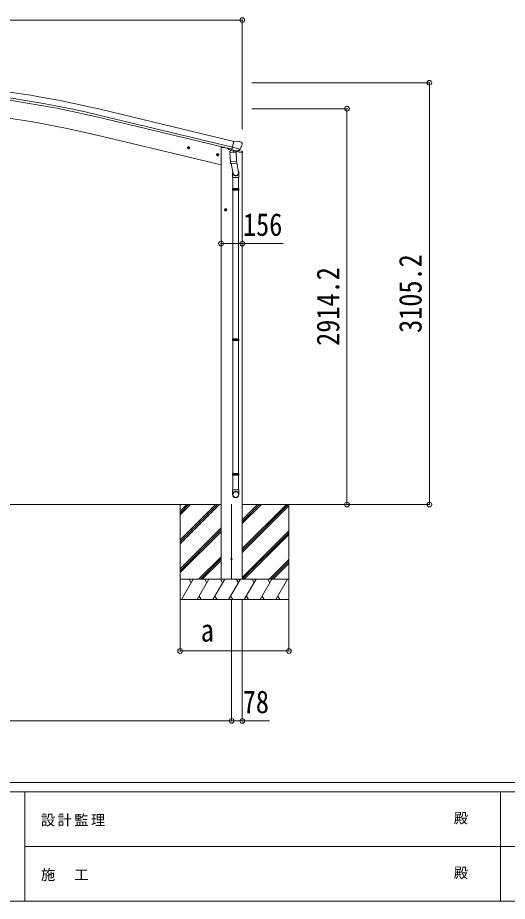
# Model space of a CAD drawing. Units: millimetres at full size. Extents: x -9783 to 9892, y -6828 to 6752.
# Drawn here: x -4022 to -420, y -6828 to -323 of the extents above; entities that cross this region are included whole.
import ezdxf
from ezdxf.enums import TextEntityAlignment as Align

# ---------------------------------------------------------------- set-up
doc = ezdxf.new("R2010")
doc.units = ezdxf.units.MM
doc.header["$LTSCALE"] = 35
doc.header["$PDMODE"] = 32
doc.header["$PDSIZE"] = 35
for name, color, linetype, lineweight in [('0-0_0', 7, 'Continuous', 9), ('0-1_本体', 4, 'Continuous', 9), ('0-2_部品', 7, 'Continuous', 9), ('0-8_PARTS2', 2, 'Continuous', 9), ('0-A_寸法', 6, 'Continuous', 9), ('F-0_240', 7, 'Continuous', 9)]:
    doc.layers.add(name, color=color, linetype=linetype, lineweight=lineweight)
doc.styles.add('ＭＳ ゴシック', font='')
doc.styles.get('ＭＳ ゴシック').set_extended_font_data('MS Gothic')

msp = doc.modelspace()

# ---------------------------------------------------------------- linework, layer by layer
at = {"layer": '0-0_0'}
for p, q in [((-7605.81, -3907.11), (-2526.66, -3907.11)), ((-2826.94, -3955.7), (-2778.34, -3907.1)), ((-2826.94, -3907.11), (-2826.94, -4607.11)), ((-2826.94, -4167.83), (-2566.21, -3907.11)), ((-2826.94, -4181.98), (-2552.07, -3907.11)), ((-2826.94, -4196.12), (-2537.93, -3907.11)), ((-2826.94, -3983.99), (-2750.06, -3907.11)), ((-2826.94, -3969.85), (-2764.2, -3907.11)), ((-2370.16, -3907.11), (-1938.78, -3907.11)), ((-2370.16, -4231.55), (-2045.71, -3907.11)), ((-2370.16, -4245.69), (-2031.57, -3907.11)), ((-2370.16, -4047.71), (-2229.56, -3907.11)), ((-2370.16, -4033.56), (-2243.7, -3907.11)), ((-2370.16, -4019.42), (-2257.84, -3907.11)), ((-2370.16, -4259.84), (-2026.94, -3916.62)), ((-2026.94, -3907.11), (-2026.94, -4607.11)), ((-2826.94, -4379.97), (-2526.16, -4079.19)), ((-2826.94, -4394.11), (-2526.16, -4093.33)), ((-2826.94, -4408.25), (-2526.16, -4107.47)), ((-2370.16, -4443.68), (-2026.94, -4100.47)), ((-2369.44, -4457.11), (-2026.94, -4114.61)), ((-2355.3, -4457.11), (-2026.94, -4128.75)), ((-2691.95, -4457.11), (-2526.16, -4291.32)), ((-2677.81, -4457.11), (-2526.16, -4305.46)), ((-2663.66, -4457.11), (-2526.16, -4319.6)), ((-2171.45, -4457.11), (-2026.94, -4312.6)), ((-2157.31, -4457.11), (-2026.94, -4326.74)), ((-2143.16, -4457.11), (-2026.94, -4340.88)), ((-2026.94, -4457.11), (-2826.94, -4457.11)), ((-2816.65, -4607.11), (-2730.05, -4457.11)), ((-2745.05, -4483.09), (-2760.05, -4457.11)), ((-2701.18, -4607.11), (-2614.58, -4457.11)), ((-2629.58, -4483.09), (-2644.58, -4457.11)), ((-2585.71, -4607.11), (-2499.11, -4457.11)), ((-2514.11, -4483.09), (-2529.11, -4457.11)), ((-2493.94, -4457.11), (-2359.94, -4457.11)), ((-2470.24, -4607.11), (-2383.64, -4457.11)), ((-2398.64, -4483.09), (-2413.64, -4457.11)), ((-2354.77, -4607.11), (-2268.17, -4457.11)), ((-2283.17, -4483.09), (-2298.17, -4457.11)), ((-2239.3, -4607.11), (-2152.7, -4457.11)), ((-2182.7, -4457.11), (-2167.7, -4483.09)), ((-2123.83, -4607.11), (-2037.23, -4457.11)), ((-2826.94, -4607.11), (-2026.94, -4607.11)), ((-2686.18, -4581.13), (-2671.18, -4607.11)), ((-2570.71, -4581.13), (-2555.71, -4607.11)), ((-2455.24, -4581.13), (-2440.24, -4607.11)), ((-2339.77, -4581.13), (-2324.77, -4607.11)), ((-2224.3, -4581.13), (-2209.3, -4607.11)), ((-2108.83, -4581.13), (-2093.83, -4607.11))]:
    msp.add_line(p, q, dxfattribs=at)
at = {"layer": '0-1_本体'}
for p, q in [((-3425.15, -1039.3), (-2441.91, -1275.36)), ((-3415.08, -997.33), (-2431.83, -1233.38)), ((-3429.08, -1055.67), (-2445.84, -1291.72)), ((-3036.87, -1284.55), (-3459.66, -1183.05)), ((-2526.16, -1407.16), (-3036.87, -1284.55)), ((-2526.16, -1277.73), (-2506.16, -1277.73)), ((-2526.16, -4457.11), (-2526.16, -1277.73)), ((-2505.66, -1277.73), (-2472.39, -1285.71)), ((-2370.16, -4457.11), (-2370.16, -1316.87))]:
    msp.add_line(p, q, dxfattribs=at)
for radius in [7073, 7029.83, 7013, 6882]:
    msp.add_arc((-5066.23, -7874.9), radius, 76.5, 103.5, dxfattribs=at)
at = {"layer": '0-2_部品'}
for p, q in [((-2405.51, -1237.98), (-2431.44, -1231.75)), ((-2405.51, -1237.98), (-2392.25, -1235.28)), ((-2377.77, -1238.46), (-2390.95, -1235.3)), ((-2774.57, -1278.62), (-2755.13, -1283.29)), ((-2766.98, -1273.76), (-2772.15, -1279.2)), ((-2767.19, -1290.68), (-2762.52, -1271.23)), ((-2759.68, -1275.51), (-2766.98, -1273.76)), ((-2762.72, -1288.15), (-2757.55, -1282.71)), ((-2757.55, -1282.71), (-2759.68, -1275.51)), ((-2472.89, -1285.23), (-2472.89, -1288.39)), ((-2450.85, -1297.62), (-2469.05, -1293.25)), ((-2447.16, -1293.38), (-2460.48, -1308.7)), ((-2446.22, -1293.32), (-2447.16, -1293.38)), ((-2443.14, -1295.79), (-2444.67, -1295.42)), ((-2406.43, -1304.6), (-2443.14, -1295.79)), ((-2384.51, -1289.6), (-2442.01, -1275.79)), ((-2437.19, -1297.61), (-2436.16, -1312.22)), ((-2401.36, -1304.51), (-2384.98, -1290.01)), ((-2374.67, -1240.71), (-2370.81, -1247.01)), ((-2370.45, -1249.29), (-2370.73, -1250.44)), ((-2560.65, -1329.98), (-2541.21, -1334.65)), ((-2553.06, -1325.12), (-2558.23, -1330.56)), ((-2553.26, -1342.04), (-2548.6, -1322.59)), ((-2545.76, -1326.87), (-2553.06, -1325.12)), ((-2548.8, -1339.51), (-2543.63, -1334.07)), ((-2543.63, -1334.07), (-2545.76, -1326.87)), ((-2461.58, -1315.15), (-2415.89, -1311.96)), ((-2456.91, -1381.99), (-2461.58, -1315.15)), ((-2460.48, -1308.7), (-2460.03, -1315.04)), ((-2408.97, -1306.61), (-2434.79, -1313.05)), ((-2417.67, -1308.78), (-2417.44, -1312.06)), ((-2415.89, -1311.96), (-2411.22, -1378.79)), ((-2404.07, -1305.07), (-2411.59, -1303.27)), ((-2368.33, -1317.43), (-2411.14, -1307.15)), ((-2408.27, -1304.83), (-2408.22, -1305.57)), ((-2404.9, -1304.97), (-2406.43, -1304.6)), ((-2397.57, -1301.15), (-2370.63, -1307.62)), ((-2368.33, -1310.54), (-2368.33, -1317.43)), ((-2456.91, -1381.99), (-2411.22, -1378.79)), ((-2456.89, -1381.99), (-2456.01, -1394.68)), ((-2412.2, -1393.4), (-2453.9, -1396.31)), ((-2450.36, -1396.07), (-2437.74, -1470.86)), ((-2411.58, -1373.67), (-2397.04, -1461.54)), ((-2410.36, -1391.26), (-2411.23, -1378.79)), ((-2410.75, -1392.62), (-2410.75, -1392.62)), ((-2440.89, -1464.04), (-2440.89, -1498.7)), ((-2394.89, -1498.7), (-2394.89, -1464.35)), ((-2440.89, -1498.7), (-2394.89, -1498.7)), ((-2438.89, -1498.7), (-2438.89, -1581.36)), ((-2396.89, -1498.7), (-2396.89, -1581.36)), ((-2440.89, -1583.36), (-2439.89, -1581.36)), ((-2440.89, -1583.36), (-2394.89, -1583.36)), ((-2440.89, -1583.36), (-2440.89, -1591.36)), ((-2440.89, -1591.36), (-2394.89, -1591.36)), ((-2440.89, -1591.36), (-2439.89, -1593.36)), ((-2439.89, -1581.36), (-2395.89, -1581.36)), ((-2439.89, -1593.36), (-2395.89, -1593.36)), ((-2438.89, -1593.36), (-2438.89, -2687.55)), ((-2396.89, -1593.36), (-2396.89, -2687.55)), ((-2394.89, -1583.36), (-2395.89, -1581.36)), ((-2502.4, -1737.23), (-2482.4, -1737.23)), ((-2496.15, -1730.73), (-2499.9, -1737.23)), ((-2488.64, -1730.73), (-2496.15, -1730.73)), ((-2492.4, -1747.23), (-2492.4, -1727.23)), ((-2484.89, -1737.23), (-2488.64, -1730.73)), ((-2488.64, -1743.73), (-2484.89, -1737.23)), ((-2440.89, -2689.55), (-2439.89, -2687.55)), ((-2440.89, -2689.55), (-2394.89, -2689.55)), ((-2440.89, -2689.55), (-2440.89, -2697.55)), ((-2440.89, -2697.55), (-2394.89, -2697.55)), ((-2440.89, -2697.55), (-2439.89, -2699.55)), ((-2439.89, -2687.55), (-2395.89, -2687.55)), ((-2439.89, -2699.55), (-2395.89, -2699.55)), ((-2438.89, -2699.55), (-2438.89, -3677.73)), ((-2396.89, -2699.55), (-2396.89, -3677.73)), ((-2394.89, -2689.55), (-2395.89, -2687.55)), ((-2440.89, -3679.73), (-2439.89, -3677.73)), ((-2440.89, -3679.73), (-2394.89, -3679.73)), ((-2440.89, -3679.73), (-2440.89, -3687.73)), ((-2440.89, -3687.73), (-2394.89, -3687.73)), ((-2440.89, -3687.73), (-2439.89, -3689.73)), ((-2439.89, -3677.73), (-2395.89, -3677.73)), ((-2439.89, -3689.73), (-2395.89, -3689.73)), ((-2438.89, -3689.73), (-2438.89, -3799.73)), ((-2396.89, -3689.73), (-2396.89, -3799.73)), ((-2394.89, -3679.73), (-2395.89, -3677.73)), ((-2440.89, -3833.88), (-2440.89, -3799.73)), ((-2440.89, -3799.73), (-2394.89, -3799.73)), ((-2394.89, -3833.88), (-2394.89, -3799.73))]:
    msp.add_line(p, q, dxfattribs=at)
for points in [[(-2436.87, -1297.2), (-2446.59, -1294.86), (-2431.44, -1231.75)], [(-2772.15, -1279.2), (-2770.02, -1286.4), (-2762.72, -1288.15)], [(-2436.87, -1297.2), (-2436.63, -1297.35), (-2411.87, -1303.3), (-2411.59, -1303.27)], [(-2384.24, -1289.02), (-2384.82, -1289.86), (-2384.98, -1290.01)], [(-2558.23, -1330.56), (-2556.1, -1337.76), (-2548.8, -1339.51)], [(-2394.89, -1583.36), (-2394.89, -1591.36), (-2395.89, -1593.36)], [(-2499.9, -1737.23), (-2496.15, -1743.73), (-2488.64, -1743.73)], [(-2394.89, -2689.55), (-2394.89, -2697.55), (-2395.89, -2699.55)], [(-2394.89, -3679.73), (-2394.89, -3687.73), (-2395.89, -3689.73)]]:
    msp.add_lwpolyline(points, dxfattribs=at)
for centre, radius in [((-2764.85, -1280.95), 8.5), ((-2764.85, -1280.95), 7.7), ((-2764.85, -1280.95), 6.5), ((-2550.93, -1332.31), 8.5), ((-2550.93, -1332.31), 7.7), ((-2550.93, -1332.31), 6.5), ((-2492.4, -1737.23), 8.5), ((-2492.4, -1737.23), 7.7), ((-2492.4, -1737.23), 6.5)]:
    msp.add_circle(centre, radius, dxfattribs=at)
at = {"layer": '0-2_部品', "color": 4}
msp.add_circle((-2448.66, -4307.11), 4.5, dxfattribs=at)
at = {"layer": '0-2_部品'}
for centre, radius, start, end in [((-2391.65, -1238.22), 3, 76.5, 101.5), ((-2467.89, -1288.39), 5, 180, 256.5), ((-2444.55, -1294.93), 0.5, 221.23754, 256.5), ((-2437.78, -1297.69), 0.604, 7.79405, 79.40158), ((-2567.53, -1203.19), 202.4, 334.90875, 346.5), ((-2378.93, -1243.33), 5, 31.5, 76.5), ((-2435.14, -1312.07), 1.03, 188.03431, 289.96103), ((-2409.22, -1305.64), 1, 284, 4), ((-2407.77, -1304.79), 0.5, 76.5, 184), ((-2404.79, -1304.48), 0.5, 256.5, 291.76246), ((-2371.33, -1310.54), 3, 0, 76.5), ((-2454.04, -1394.32), 2, 190.53157, 274), ((-2412.34, -1391.4), 2, 274, 322.59038), ((-2412.3, -1391.43), 1.95, 322.52234, 4.95983), ((-2424.89, -1464.35), 30, 0, 2.54858)]:
    msp.add_arc(centre, radius, start, end, dxfattribs=at)
for centre, major_axis, ratio, start_param, end_param in [((-2373.37, -1248.58), (1.57, -2.57), 0.99628, 0.7835347, 1.5707963), ((-2403.37, -1302.15), (0.73, -2.92), 0.997631, 5.8041905, 5.8929484), ((-2403.4, -1302.02), (-2.63, 3.16), 0.650902, 2.1145521, 2.1873627), ((-2403.35, -1302.25), (0.73, -2.92), 0.997631, 5.965759, 6.7621801), ((-2417.89, -1464.04), (-23, 0), 0.996195, 6.0000678, 10.0103449), ((-2417.89, -1464.04), (-21, 0), 0.996195, 0.3319459, 3.3482706), ((-2417.89, -3832.13), (23, 0), 0.996195, 6.2831853, 9.424778), ((-2417.89, -3833.88), (23, 0), 0.996195, 6.2831853, 9.424778), ((-2417.89, -3833.88), (0, -23.43), 0.981806, 4.712389, 7.8539816)]:
    msp.add_ellipse(centre, major_axis=major_axis, ratio=ratio, start_param=start_param, end_param=end_param, dxfattribs=at)
msp.add_ellipse((-2417.89, -3833.88), major_axis=(-21, 0), ratio=0.996195, dxfattribs=at)
at = {"layer": '0-8_PARTS2', "color": 6}
msp.add_line((-7762.31, -340.21), (-2370.29, -340.21), dxfattribs=at)
at = {"layer": '0-8_PARTS2'}
msp.add_line((-2448.66, -3904.61), (-2448.66, -4459.61), dxfattribs=at)
at = {"layer": '0-A_寸法'}
for p, q in [((-2370.29, -340.21), (-2370.29, -1142.54)), ((-993.71, -801.9), (-2300.14, -801.9)), ((-993.71, -3907.11), (-993.71, -801.9)), ((-1599.69, -992.9), (-2300.14, -992.9)), ((-1599.69, -3907.11), (-1599.69, -992.9)), ((-2526.16, -1985.86), (-2370.16, -1985.86)), ((-2370.16, -1985.86), (-2070.16, -1985.86)), ((-1599.69, -3907.11), (-1993.93, -3907.11)), ((-993.71, -3907.11), (-1599.69, -3907.11)), ((-2826.94, -4985.01), (-2826.94, -4610.6)), ((-2448.16, -5499.99), (-2448.16, -4610.6)), ((-2370.16, -5499.99), (-2370.16, -4610.6)), ((-2026.94, -4985.01), (-2026.94, -4610.6)), ((-2026.94, -4985.01), (-2826.94, -4985.01)), ((-7684.31, -5499.99), (-2448.16, -5499.99)), ((-2448.16, -5499.99), (-2370.16, -5499.99)), ((-2370.16, -5499.99), (-2170.16, -5499.99))]:
    msp.add_line(p, q, dxfattribs=at)
for p in [(-2370.29, -340.21), (-993.71, -801.9), (-1599.69, -992.9), (-2526.16, -1985.86), (-2370.16, -1985.86), (-1599.69, -3907.11), (-993.71, -3907.11), (-2826.94, -4985.01), (-2026.94, -4985.01), (-2448.16, -5499.99), (-2370.16, -5499.99)]:
    msp.add_point(p, dxfattribs=at)
at = {"layer": 'F-0_240', "color": 5}
for p, q in [((-9783.03, -5953.1), (9396.97, -5953.1)), ((-9783.03, -6023.1), (6285.75, -6023.1)), ((-3969.25, -6023.1), (-3969.25, -6828.1)), ((-469.25, -6023.1), (-469.25, -6828.1)), ((-3969.25, -6425.6), (3205.75, -6425.6)), ((-9783.03, -6828.1), (9396.97, -6828.1))]:
    msp.add_line(p, q, dxfattribs=at)

# ---------------------------------------------------------------- texts
at = {"layer": '0-A_寸法', "color": 7, "style": 'ＭＳ ゴシック', "width": 0.85}
for s, p in [('156', (-2364.53, -1978.86)), ('a', (-2675.07, -4966.01)), ('78', (-2366.41, -5492.99))]:
    msp.add_text(s, height=166.8, dxfattribs=at).set_placement(p, align=Align.BOTTOM_LEFT)
for s, p in [('3105.2', (-1000.71, -2643.25)), ('2914.2', (-1606.69, -2738.75))]:
    msp.add_text(s, height=166.8, rotation=90, dxfattribs=at).set_placement(p, align=Align.BOTTOM_LEFT)
at = {"layer": 'F-0_240', "style": 'ＭＳ ゴシック'}
for p in [(-814.24, -6276.85), (-814.24, -6679.35)]:
    msp.add_text('殿', height=76.98, dxfattribs=at).set_placement(p, align=Align.BOTTOM_LEFT)
at = {"layer": 'F-0_240', "char_height": 76.98, "attachment_point": 7, "style": 'ＭＳ ゴシック'}
for s, insert in [('\\T1.17;設計監理', (-3851.04, -6276.85)), ('\\T1.17;施\u3000工', (-3851.04, -6679.35))]:
    msp.add_mtext(s, dxfattribs=dict(at, insert=insert))

doc.saveas('drawing.dxf')
